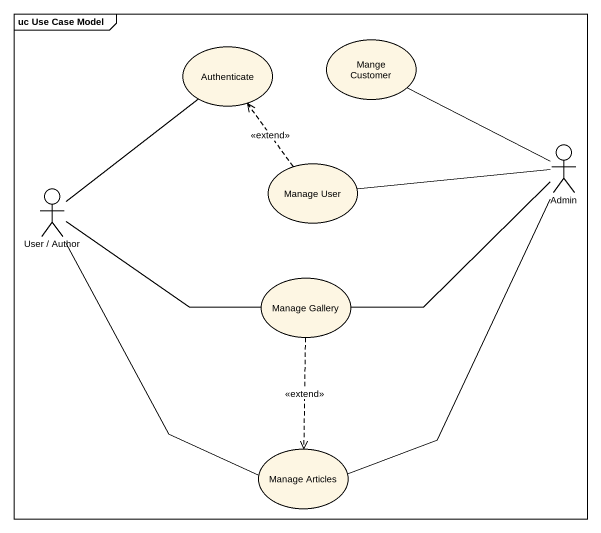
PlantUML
@startuml
mainframe uc Use Case Model
usecase Authenticate
usecase "Mange Customer" as Mange_Customer
usecase "Manage User" as Manage_User
actor Admin
actor "User / Author" as User_Author
usecase "Manage Gallery" as Manage_Gallery
usecase "Manage Articles" as Manage_Articles
Manage_User .up.> Authenticate : <<extend>>
Admin -left- Mange_Customer
Admin -left- Manage_User
Admin -left- Manage_Gallery
Admin -- Manage_Articles
User_Author -up- Authenticate
User_Author -right- Manage_Gallery
User_Author -- Manage_Articles
Manage_Gallery ..> Manage_Articles : <<extend>>
@enduml
